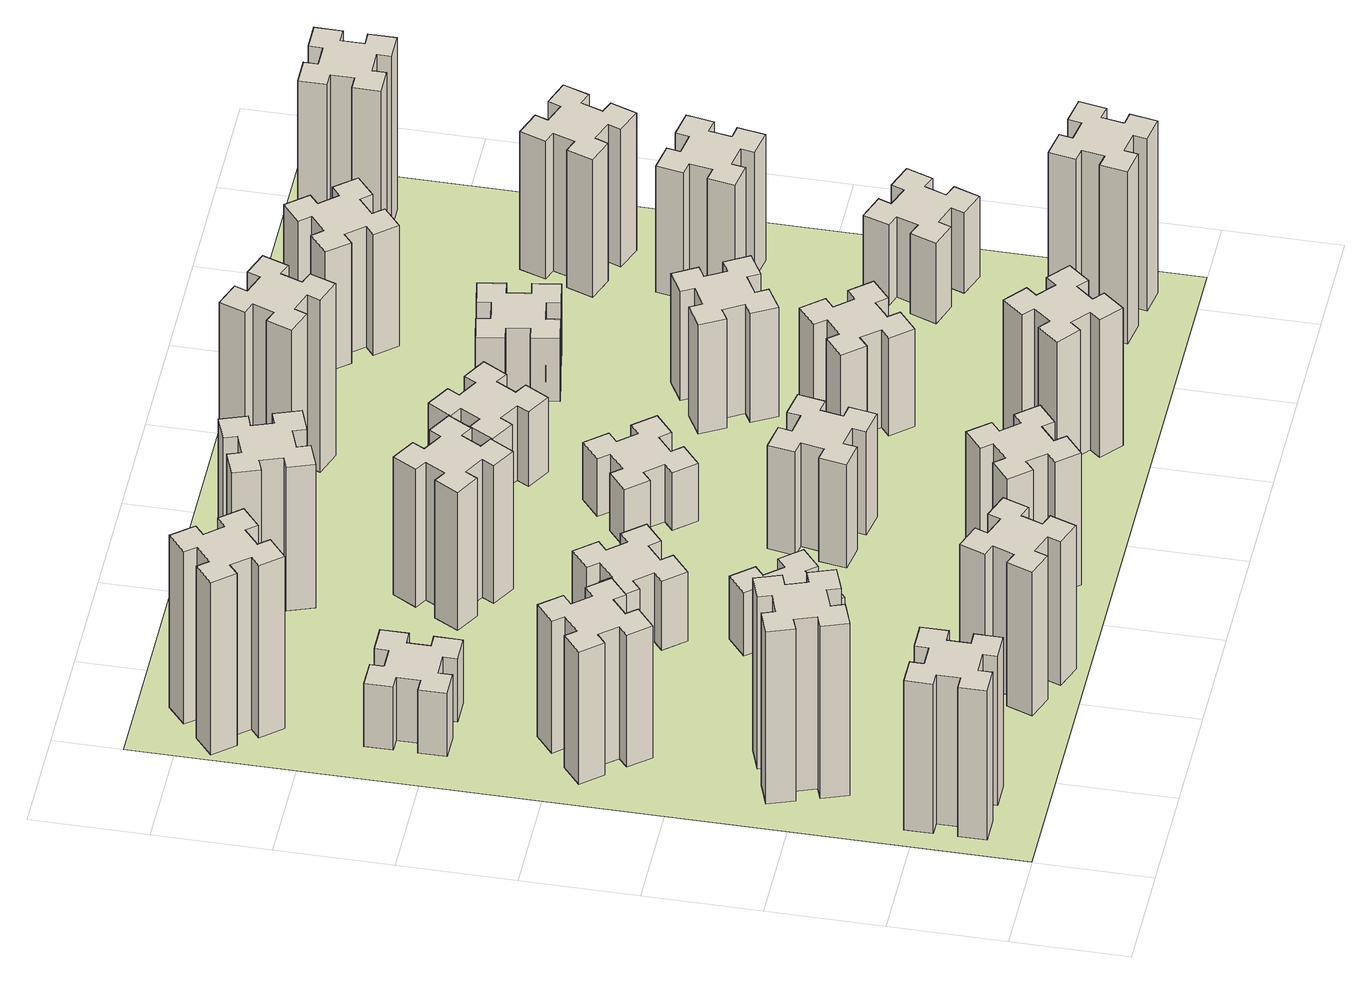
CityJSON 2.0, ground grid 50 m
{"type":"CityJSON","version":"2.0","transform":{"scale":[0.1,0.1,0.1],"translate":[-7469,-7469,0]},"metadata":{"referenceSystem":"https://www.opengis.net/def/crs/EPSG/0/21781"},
"CityObjects":{
"building1":{"type":"Building","attributes":{"class":"1000","function":"1000","usage":"1000","yearOfConstruction":2016,"roofType":"1000","measuredHeight":78,"storeysAboveGround":30,"storeysBelowGround":0},"geometry":[{"type":"Solid","lod":"1","boundaries":[[[[0,1,2,3,4,5,6,7,8,9,10,11,12,13,14,15,16,17,18,19]],[[17,16,20,21]],[[16,15,22,20]],[[15,14,23,22]],[[14,13,24,23]],[[13,12,25,24]],[[12,11,26,25]],[[11,10,27,26]],[[10,9,28,27]],[[9,8,29,28]],[[8,7,30,29]],[[7,6,31,30]],[[6,5,32,31]],[[5,4,33,32]],[[4,3,34,33]],[[3,2,35,34]],[[2,1,36,35]],[[1,0,37,36]],[[0,19,38,37]],[[19,18,39,38]],[[18,17,21,39]],[[24,25,26,27,28,29,30,31,32,33,34,35,36,37,38,39,21,20,22,23]]]]}]},
"building2":{"type":"Building","attributes":{"class":"1000","function":"1000","usage":"1000","yearOfConstruction":2016,"roofType":"1000","measuredHeight":90,"storeysAboveGround":30,"storeysBelowGround":0},"geometry":[{"type":"Solid","lod":"1","boundaries":[[[[40,41,42,43,44,45,46,47,48,49,50,51,52,53,54,55,56,57,58,59]],[[57,56,60,61]],[[56,55,62,60]],[[55,54,63,62]],[[54,53,64,63]],[[53,52,65,64]],[[52,51,66,65]],[[51,50,67,66]],[[50,49,68,67]],[[49,48,69,68]],[[48,47,70,69]],[[47,46,71,70]],[[46,45,72,71]],[[45,44,73,72]],[[44,43,74,73]],[[43,42,75,74]],[[42,41,76,75]],[[41,40,77,76]],[[40,59,78,77]],[[59,58,79,78]],[[58,57,61,79]],[[64,65,66,67,68,69,70,71,72,73,74,75,76,77,78,79,61,60,62,63]]]]}]},
"building3":{"type":"Building","attributes":{"class":"1000","function":"1000","usage":"1000","yearOfConstruction":2016,"roofType":"1000","measuredHeight":69,"storeysAboveGround":30,"storeysBelowGround":0},"geometry":[{"type":"Solid","lod":"1","boundaries":[[[[80,81,82,83,84,85,86,87,88,89,90,91,92,93,94,95,96,97,98,99]],[[97,96,100,101]],[[96,95,102,100]],[[95,94,103,102]],[[94,93,104,103]],[[93,92,105,104]],[[92,91,106,105]],[[91,90,107,106]],[[90,89,108,107]],[[89,88,109,108]],[[88,87,110,109]],[[87,86,111,110]],[[86,85,112,111]],[[85,84,113,112]],[[84,83,114,113]],[[83,82,115,114]],[[82,81,116,115]],[[81,80,117,116]],[[80,99,118,117]],[[99,98,119,118]],[[98,97,101,119]],[[104,105,106,107,108,109,110,111,112,113,114,115,116,117,118,119,101,100,102,103]]]]}]},
"building4":{"type":"Building","attributes":{"class":"1000","function":"1000","usage":"1000","yearOfConstruction":2016,"roofType":"1000","measuredHeight":33,"storeysAboveGround":30,"storeysBelowGround":0},"geometry":[{"type":"Solid","lod":"1","boundaries":[[[[120,121,122,123,124,125,126,127,128,129,130,131,132,133,134,135,136,137,138,139]],[[137,136,140,141]],[[136,135,142,140]],[[135,134,143,142]],[[134,133,144,143]],[[133,132,145,144]],[[132,131,146,145]],[[131,130,147,146]],[[130,129,148,147]],[[129,128,149,148]],[[128,127,150,149]],[[127,126,151,150]],[[126,125,152,151]],[[125,124,153,152]],[[124,123,154,153]],[[123,122,155,154]],[[122,121,156,155]],[[121,120,157,156]],[[120,139,158,157]],[[139,138,159,158]],[[138,137,141,159]],[[144,145,146,147,148,149,150,151,152,153,154,155,156,157,158,159,141,140,142,143]]]]}]},
"building5":{"type":"Building","attributes":{"class":"1000","function":"1000","usage":"1000","yearOfConstruction":2016,"roofType":"1000","measuredHeight":75,"storeysAboveGround":30,"storeysBelowGround":0},"geometry":[{"type":"Solid","lod":"1","boundaries":[[[[160,161,162,163,164,165,166,167,168,169,170,171,172,173,174,175,176,177,178,179]],[[177,176,180,181]],[[176,175,182,180]],[[175,174,183,182]],[[174,173,184,183]],[[173,172,185,184]],[[172,171,186,185]],[[171,170,187,186]],[[170,169,188,187]],[[169,168,189,188]],[[168,167,190,189]],[[167,166,191,190]],[[166,165,192,191]],[[165,164,193,192]],[[164,163,194,193]],[[163,162,195,194]],[[162,161,196,195]],[[161,160,197,196]],[[160,179,198,197]],[[179,178,199,198]],[[178,177,181,199]],[[184,185,186,187,188,189,190,191,192,193,194,195,196,197,198,199,181,180,182,183]]]]}]},
"building6":{"type":"Building","attributes":{"class":"1000","function":"1000","usage":"1000","yearOfConstruction":2016,"roofType":"1000","measuredHeight":90,"storeysAboveGround":30,"storeysBelowGround":0},"geometry":[{"type":"Solid","lod":"1","boundaries":[[[[200,201,202,203,204,205,206,207,208,209,210,211,212,213,214,215,216,217,218,219]],[[217,216,220,221]],[[216,215,222,220]],[[215,214,223,222]],[[214,213,224,223]],[[213,212,225,224]],[[212,211,226,225]],[[211,210,227,226]],[[210,209,228,227]],[[209,208,229,228]],[[208,207,230,229]],[[207,206,231,230]],[[206,205,232,231]],[[205,204,233,232]],[[204,203,234,233]],[[203,202,235,234]],[[202,201,236,235]],[[201,200,237,236]],[[200,219,238,237]],[[219,218,239,238]],[[218,217,221,239]],[[224,225,226,227,228,229,230,231,232,233,234,235,236,237,238,239,221,220,222,223]]]]}]},
"building7":{"type":"Building","attributes":{"class":"1000","function":"1000","usage":"1000","yearOfConstruction":2016,"roofType":"1000","measuredHeight":33,"storeysAboveGround":30,"storeysBelowGround":0},"geometry":[{"type":"Solid","lod":"1","boundaries":[[[[240,241,242,243,244,245,246,247,248,249,250,251,252,253,254,255,256,257,258,259]],[[257,256,260,261]],[[256,255,262,260]],[[255,254,263,262]],[[254,253,264,263]],[[253,252,265,264]],[[252,251,266,265]],[[251,250,267,266]],[[250,249,268,267]],[[249,248,269,268]],[[248,247,270,269]],[[247,246,271,270]],[[246,245,272,271]],[[245,244,273,272]],[[244,243,274,273]],[[243,242,275,274]],[[242,241,276,275]],[[241,240,277,276]],[[240,259,278,277]],[[259,258,279,278]],[[258,257,261,279]],[[264,265,266,267,268,269,270,271,272,273,274,275,276,277,278,279,261,260,262,263]]]]}]},
"building8":{"type":"Building","attributes":{"class":"1000","function":"1000","usage":"1000","yearOfConstruction":2016,"roofType":"1000","measuredHeight":36,"storeysAboveGround":30,"storeysBelowGround":0},"geometry":[{"type":"Solid","lod":"1","boundaries":[[[[280,281,282,283,284,285,286,287,288,289,290,291,292,293,294,295,296,297,298,299]],[[297,296,300,301]],[[296,295,302,300]],[[295,294,303,302]],[[294,293,304,303]],[[293,292,305,304]],[[292,291,306,305]],[[291,290,307,306]],[[290,289,308,307]],[[289,288,309,308]],[[288,287,310,309]],[[287,286,311,310]],[[286,285,312,311]],[[285,284,313,312]],[[284,283,314,313]],[[283,282,315,314]],[[282,281,316,315]],[[281,280,317,316]],[[280,299,318,317]],[[299,298,319,318]],[[298,297,301,319]],[[304,305,306,307,308,309,310,311,312,313,314,315,316,317,318,319,301,300,302,303]]]]}]},
"building9":{"type":"Building","attributes":{"class":"1000","function":"1000","usage":"1000","yearOfConstruction":2016,"roofType":"1000","measuredHeight":69,"storeysAboveGround":30,"storeysBelowGround":0},"geometry":[{"type":"Solid","lod":"1","boundaries":[[[[320,321,322,323,324,325,326,327,328,329,330,331,332,333,334,335,336,337,338,339]],[[337,336,340,341]],[[336,335,342,340]],[[335,334,343,342]],[[334,333,344,343]],[[333,332,345,344]],[[332,331,346,345]],[[331,330,347,346]],[[330,329,348,347]],[[329,328,349,348]],[[328,327,350,349]],[[327,326,351,350]],[[326,325,352,351]],[[325,324,353,352]],[[324,323,354,353]],[[323,322,355,354]],[[322,321,356,355]],[[321,320,357,356]],[[320,339,358,357]],[[339,338,359,358]],[[338,337,341,359]],[[344,345,346,347,348,349,350,351,352,353,354,355,356,357,358,359,341,340,342,343]]]]}]},
"building10":{"type":"Building","attributes":{"class":"1000","function":"1000","usage":"1000","yearOfConstruction":2016,"roofType":"1000","measuredHeight":72,"storeysAboveGround":30,"storeysBelowGround":0},"geometry":[{"type":"Solid","lod":"1","boundaries":[[[[360,361,362,363,364,365,366,367,368,369,370,371,372,373,374,375,376,377,378,379]],[[377,376,380,381]],[[376,375,382,380]],[[375,374,383,382]],[[374,373,384,383]],[[373,372,385,384]],[[372,371,386,385]],[[371,370,387,386]],[[370,369,388,387]],[[369,368,389,388]],[[368,367,390,389]],[[367,366,391,390]],[[366,365,392,391]],[[365,364,393,392]],[[364,363,394,393]],[[363,362,395,394]],[[362,361,396,395]],[[361,360,397,396]],[[360,379,398,397]],[[379,378,399,398]],[[378,377,381,399]],[[384,385,386,387,388,389,390,391,392,393,394,395,396,397,398,399,381,380,382,383]]]]}]},
"building11":{"type":"Building","attributes":{"class":"1000","function":"1000","usage":"1000","yearOfConstruction":2016,"roofType":"1000","measuredHeight":75,"storeysAboveGround":30,"storeysBelowGround":0},"geometry":[{"type":"Solid","lod":"1","boundaries":[[[[400,401,402,403,404,405,406,407,408,409,410,411,412,413,414,415,416,417,418,419]],[[417,416,420,421]],[[416,415,422,420]],[[415,414,423,422]],[[414,413,424,423]],[[413,412,425,424]],[[412,411,426,425]],[[411,410,427,426]],[[410,409,428,427]],[[409,408,429,428]],[[408,407,430,429]],[[407,406,431,430]],[[406,405,432,431]],[[405,404,433,432]],[[404,403,434,433]],[[403,402,435,434]],[[402,401,436,435]],[[401,400,437,436]],[[400,419,438,437]],[[419,418,439,438]],[[418,417,421,439]],[[424,425,426,427,428,429,430,431,432,433,434,435,436,437,438,439,421,420,422,423]]]]}]},
"building12":{"type":"Building","attributes":{"class":"1000","function":"1000","usage":"1000","yearOfConstruction":2016,"roofType":"1000","measuredHeight":54,"storeysAboveGround":30,"storeysBelowGround":0},"geometry":[{"type":"Solid","lod":"1","boundaries":[[[[440,441,442,443,444,445,446,447,448,449,450,451,452,453,454,455,456,457,458,459]],[[457,456,460,461]],[[456,455,462,460]],[[455,454,463,462]],[[454,453,464,463]],[[453,452,465,464]],[[452,451,466,465]],[[451,450,467,466]],[[450,449,468,467]],[[449,448,469,468]],[[448,447,470,469]],[[447,446,471,470]],[[446,445,472,471]],[[445,444,473,472]],[[444,443,474,473]],[[443,442,475,474]],[[442,441,476,475]],[[441,440,477,476]],[[440,459,478,477]],[[459,458,479,478]],[[458,457,461,479]],[[464,465,466,467,468,469,470,471,472,473,474,475,476,477,478,479,461,460,462,463]]]]}]},
"building13":{"type":"Building","attributes":{"class":"1000","function":"1000","usage":"1000","yearOfConstruction":2016,"roofType":"1000","measuredHeight":30,"storeysAboveGround":30,"storeysBelowGround":0},"geometry":[{"type":"Solid","lod":"1","boundaries":[[[[480,481,482,483,484,485,486,487,488,489,490,491,492,493,494,495,496,497,498,499]],[[497,496,500,501]],[[496,495,502,500]],[[495,494,503,502]],[[494,493,504,503]],[[493,492,505,504]],[[492,491,506,505]],[[491,490,507,506]],[[490,489,508,507]],[[489,488,509,508]],[[488,487,510,509]],[[487,486,511,510]],[[486,485,512,511]],[[485,484,513,512]],[[484,483,514,513]],[[483,482,515,514]],[[482,481,516,515]],[[481,480,517,516]],[[480,499,518,517]],[[499,498,519,518]],[[498,497,501,519]],[[504,505,506,507,508,509,510,511,512,513,514,515,516,517,518,519,501,500,502,503]]]]}]},
"building14":{"type":"Building","attributes":{"class":"1000","function":"1000","usage":"1000","yearOfConstruction":2016,"roofType":"1000","measuredHeight":72,"storeysAboveGround":30,"storeysBelowGround":0},"geometry":[{"type":"Solid","lod":"1","boundaries":[[[[520,521,522,523,524,525,526,527,528,529,530,531,532,533,534,535,536,537,538,539]],[[537,536,540,541]],[[536,535,542,540]],[[535,534,543,542]],[[534,533,544,543]],[[533,532,545,544]],[[532,531,546,545]],[[531,530,547,546]],[[530,529,548,547]],[[529,528,549,548]],[[528,527,550,549]],[[527,526,551,550]],[[526,525,552,551]],[[525,524,553,552]],[[524,523,554,553]],[[523,522,555,554]],[[522,521,556,555]],[[521,520,557,556]],[[520,539,558,557]],[[539,538,559,558]],[[538,537,541,559]],[[544,545,546,547,548,549,550,551,552,553,554,555,556,557,558,559,541,540,542,543]]]]}]},
"building15":{"type":"Building","attributes":{"class":"1000","function":"1000","usage":"1000","yearOfConstruction":2016,"roofType":"1000","measuredHeight":39,"storeysAboveGround":30,"storeysBelowGround":0},"geometry":[{"type":"Solid","lod":"1","boundaries":[[[[560,561,562,563,564,565,566,567,568,569,570,571,572,573,574,575,576,577,578,579]],[[577,576,580,581]],[[576,575,582,580]],[[575,574,583,582]],[[574,573,584,583]],[[573,572,585,584]],[[572,571,586,585]],[[571,570,587,586]],[[570,569,588,587]],[[569,568,589,588]],[[568,567,590,589]],[[567,566,591,590]],[[566,565,592,591]],[[565,564,593,592]],[[564,563,594,593]],[[563,562,595,594]],[[562,561,596,595]],[[561,560,597,596]],[[560,579,598,597]],[[579,578,599,598]],[[578,577,581,599]],[[584,585,586,587,588,589,590,591,592,593,594,595,596,597,598,599,581,580,582,583]]]]}]},
"building16":{"type":"Building","attributes":{"class":"1000","function":"1000","usage":"1000","yearOfConstruction":2016,"roofType":"1000","measuredHeight":90,"storeysAboveGround":30,"storeysBelowGround":0},"geometry":[{"type":"Solid","lod":"1","boundaries":[[[[600,601,602,603,604,605,606,607,608,609,610,611,612,613,614,615,616,617,618,619]],[[617,616,620,621]],[[616,615,622,620]],[[615,614,623,622]],[[614,613,624,623]],[[613,612,625,624]],[[612,611,626,625]],[[611,610,627,626]],[[610,609,628,627]],[[609,608,629,628]],[[608,607,630,629]],[[607,606,631,630]],[[606,605,632,631]],[[605,604,633,632]],[[604,603,634,633]],[[603,602,635,634]],[[602,601,636,635]],[[601,600,637,636]],[[600,619,638,637]],[[619,618,639,638]],[[618,617,621,639]],[[624,625,626,627,628,629,630,631,632,633,634,635,636,637,638,639,621,620,622,623]]]]}]},
"building17":{"type":"Building","attributes":{"class":"1000","function":"1000","usage":"1000","yearOfConstruction":2016,"roofType":"1000","measuredHeight":51,"storeysAboveGround":30,"storeysBelowGround":0},"geometry":[{"type":"Solid","lod":"1","boundaries":[[[[640,641,642,643,644,645,646,647,648,649,650,651,652,653,654,655,656,657,658,659]],[[657,656,660,661]],[[656,655,662,660]],[[655,654,663,662]],[[654,653,664,663]],[[653,652,665,664]],[[652,651,666,665]],[[651,650,667,666]],[[650,649,668,667]],[[649,648,669,668]],[[648,647,670,669]],[[647,646,671,670]],[[646,645,672,671]],[[645,644,673,672]],[[644,643,674,673]],[[643,642,675,674]],[[642,641,676,675]],[[641,640,677,676]],[[640,659,678,677]],[[659,658,679,678]],[[658,657,661,679]],[[664,665,666,667,668,669,670,671,672,673,674,675,676,677,678,679,661,660,662,663]]]]}]},
"building18":{"type":"Building","attributes":{"class":"1000","function":"1000","usage":"1000","yearOfConstruction":2016,"roofType":"1000","measuredHeight":57,"storeysAboveGround":30,"storeysBelowGround":0},"geometry":[{"type":"Solid","lod":"1","boundaries":[[[[680,681,682,683,684,685,686,687,688,689,690,691,692,693,694,695,696,697,698,699]],[[697,696,700,701]],[[696,695,702,700]],[[695,694,703,702]],[[694,693,704,703]],[[693,692,705,704]],[[692,691,706,705]],[[691,690,707,706]],[[690,689,708,707]],[[689,688,709,708]],[[688,687,710,709]],[[687,686,711,710]],[[686,685,712,711]],[[685,684,713,712]],[[684,683,714,713]],[[683,682,715,714]],[[682,681,716,715]],[[681,680,717,716]],[[680,699,718,717]],[[699,698,719,718]],[[698,697,701,719]],[[704,705,706,707,708,709,710,711,712,713,714,715,716,717,718,719,701,700,702,703]]]]}]},
"building19":{"type":"Building","attributes":{"class":"1000","function":"1000","usage":"1000","yearOfConstruction":2016,"roofType":"1000","measuredHeight":33,"storeysAboveGround":30,"storeysBelowGround":0},"geometry":[{"type":"Solid","lod":"1","boundaries":[[[[720,721,722,723,724,725,726,727,728,729,730,731,732,733,734,735,736,737,738,739]],[[737,736,740,741]],[[736,735,742,740]],[[735,734,743,742]],[[734,733,744,743]],[[733,732,745,744]],[[732,731,746,745]],[[731,730,747,746]],[[730,729,748,747]],[[729,728,749,748]],[[728,727,750,749]],[[727,726,751,750]],[[726,725,752,751]],[[725,724,753,752]],[[724,723,754,753]],[[723,722,755,754]],[[722,721,756,755]],[[721,720,757,756]],[[720,739,758,757]],[[739,738,759,758]],[[738,737,741,759]],[[744,745,746,747,748,749,750,751,752,753,754,755,756,757,758,759,741,740,742,743]]]]}]},
"building20":{"type":"Building","attributes":{"class":"1000","function":"1000","usage":"1000","yearOfConstruction":2016,"roofType":"1000","measuredHeight":90,"storeysAboveGround":30,"storeysBelowGround":0},"geometry":[{"type":"Solid","lod":"1","boundaries":[[[[760,761,762,763,764,765,766,767,768,769,770,771,772,773,774,775,776,777,778,779]],[[777,776,780,781]],[[776,775,782,780]],[[775,774,783,782]],[[774,773,784,783]],[[773,772,785,784]],[[772,771,786,785]],[[771,770,787,786]],[[770,769,788,787]],[[769,768,789,788]],[[768,767,790,789]],[[767,766,791,790]],[[766,765,792,791]],[[765,764,793,792]],[[764,763,794,793]],[[763,762,795,794]],[[762,761,796,795]],[[761,760,797,796]],[[760,779,798,797]],[[779,778,799,798]],[[778,777,781,799]],[[784,785,786,787,788,789,790,791,792,793,794,795,796,797,798,799,781,780,782,783]]]]}]},
"building21":{"type":"Building","attributes":{"class":"1000","function":"1000","usage":"1000","yearOfConstruction":2016,"roofType":"1000","measuredHeight":63,"storeysAboveGround":30,"storeysBelowGround":0},"geometry":[{"type":"Solid","lod":"1","boundaries":[[[[800,801,802,803,804,805,806,807,808,809,810,811,812,813,814,815,816,817,818,819]],[[817,816,820,821]],[[816,815,822,820]],[[815,814,823,822]],[[814,813,824,823]],[[813,812,825,824]],[[812,811,826,825]],[[811,810,827,826]],[[810,809,828,827]],[[809,808,829,828]],[[808,807,830,829]],[[807,806,831,830]],[[806,805,832,831]],[[805,804,833,832]],[[804,803,834,833]],[[803,802,835,834]],[[802,801,836,835]],[[801,800,837,836]],[[800,819,838,837]],[[819,818,839,838]],[[818,817,821,839]],[[824,825,826,827,828,829,830,831,832,833,834,835,836,837,838,839,821,820,822,823]]]]}]},
"building22":{"type":"Building","attributes":{"class":"1000","function":"1000","usage":"1000","yearOfConstruction":2016,"roofType":"1000","measuredHeight":42,"storeysAboveGround":30,"storeysBelowGround":0},"geometry":[{"type":"Solid","lod":"1","boundaries":[[[[840,841,842,843,844,845,846,847,848,849,850,851,852,853,854,855,856,857,858,859]],[[857,856,860,861]],[[856,855,862,860]],[[855,854,863,862]],[[854,853,864,863]],[[853,852,865,864]],[[852,851,866,865]],[[851,850,867,866]],[[850,849,868,867]],[[849,848,869,868]],[[848,847,870,869]],[[847,846,871,870]],[[846,845,872,871]],[[845,844,873,872]],[[844,843,874,873]],[[843,842,875,874]],[[842,841,876,875]],[[841,840,877,876]],[[840,859,878,877]],[[859,858,879,878]],[[858,857,861,879]],[[864,865,866,867,868,869,870,871,872,873,874,875,876,877,878,879,861,860,862,863]]]]}]},
"building23":{"type":"Building","attributes":{"class":"1000","function":"1000","usage":"1000","yearOfConstruction":2016,"roofType":"1000","measuredHeight":66,"storeysAboveGround":30,"storeysBelowGround":0},"geometry":[{"type":"Solid","lod":"1","boundaries":[[[[880,881,882,883,884,885,886,887,888,889,890,891,892,893,894,895,896,897,898,899]],[[897,896,900,901]],[[896,895,902,900]],[[895,894,903,902]],[[894,893,904,903]],[[893,892,905,904]],[[892,891,906,905]],[[891,890,907,906]],[[890,889,908,907]],[[889,888,909,908]],[[888,887,910,909]],[[887,886,911,910]],[[886,885,912,911]],[[885,884,913,912]],[[884,883,914,913]],[[883,882,915,914]],[[882,881,916,915]],[[881,880,917,916]],[[880,899,918,917]],[[899,898,919,918]],[[898,897,901,919]],[[904,905,906,907,908,909,910,911,912,913,914,915,916,917,918,919,901,900,902,903]]]]}]},
"building24":{"type":"Building","attributes":{"class":"1000","function":"1000","usage":"1000","yearOfConstruction":2016,"roofType":"1000","measuredHeight":72,"storeysAboveGround":30,"storeysBelowGround":0},"geometry":[{"type":"Solid","lod":"1","boundaries":[[[[920,921,922,923,924,925,926,927,928,929,930,931,932,933,934,935,936,937,938,939]],[[937,936,940,941]],[[936,935,942,940]],[[935,934,943,942]],[[934,933,944,943]],[[933,932,945,944]],[[932,931,946,945]],[[931,930,947,946]],[[930,929,948,947]],[[929,928,949,948]],[[928,927,950,949]],[[927,926,951,950]],[[926,925,952,951]],[[925,924,953,952]],[[924,923,954,953]],[[923,922,955,954]],[[922,921,956,955]],[[921,920,957,956]],[[920,939,958,957]],[[939,938,959,958]],[[938,937,941,959]],[[944,945,946,947,948,949,950,951,952,953,954,955,956,957,958,959,941,940,942,943]]]]}]},
"building25":{"type":"Building","attributes":{"class":"1000","function":"1000","usage":"1000","yearOfConstruction":2016,"roofType":"1000","measuredHeight":90,"storeysAboveGround":30,"storeysBelowGround":0},"geometry":[{"type":"Solid","lod":"1","boundaries":[[[[960,961,962,963,964,965,966,967,968,969,970,971,972,973,974,975,976,977,978,979]],[[977,976,980,981]],[[976,975,982,980]],[[975,974,983,982]],[[974,973,984,983]],[[973,972,985,984]],[[972,971,986,985]],[[971,970,987,986]],[[970,969,988,987]],[[969,968,989,988]],[[968,967,990,989]],[[967,966,991,990]],[[966,965,992,991]],[[965,964,993,992]],[[964,963,994,993]],[[963,962,995,994]],[[962,961,996,995]],[[961,960,997,996]],[[960,979,998,997]],[[979,978,999,998]],[[978,977,981,999]],[[984,985,986,987,988,989,990,991,992,993,994,995,996,997,998,999,981,980,982,983]]]]}]},
"landuse1":{"type":"LandUse","attributes":{"name":"plot1","function":"1010"},"geometry":[{"type":"MultiSurface","lod":"1","boundaries":[[[1000,1001,1002,1003]]]}]}
},
"vertices":[
[165,425,0],[165,325,0],[105,325,0],[105,205,0],[225,205,0],[225,265,0],[325,265,0],[325,205,0],[445,205,0],[445,325,0],[385,325,0],[385,425,0],[445,425,0],[445,545,0],[325,545,0],[325,485,0],[225,485,0],[225,545,0],[105,545,0],[105,425,0],[225,485,780],[225,545,780],[325,485,780],[325,545,780],[445,545,780],[445,425,780],[385,425,780],[385,325,780],[445,325,780],[445,205,780],[325,205,780],[325,265,780],[225,265,780],[225,205,780],[105,205,780],[105,325,780],[165,325,780],[165,425,780],[105,425,780],[105,545,780],
[496,1006,0],[462,1100,0],[518,1120,0],[477,1233,0],[364,1192,0],[385,1136,0],[291,1102,0],[270,1158,0],[157,1117,0],[199,1004,0],[255,1025,0],[289,931,0],[233,910,0],[274,797,0],[387,839,0],[366,895,0],[460,929,0],[480,873,0],[593,914,0],[552,1027,0],[460,929,900],[480,873,900],[366,895,900],[387,839,900],[274,797,900],[233,910,900],[289,931,900],[255,1025,900],[199,1004,900],[157,1117,900],[270,1158,900],[291,1102,900],[385,1136,900],[364,1192,900],[477,1233,900],[518,1120,900],[462,1100,900],[496,1006,900],[552,1027,900],[593,914,900],
[492,1888,0],[427,1964,0],[473,2003,0],[396,2095,0],[304,2018,0],[343,1972,0],[266,1907,0],[228,1953,0],[136,1876,0],[213,1784,0],[259,1823,0],[323,1746,0],[277,1708,0],[354,1616,0],[446,1693,0],[408,1739,0],[484,1803,0],[523,1757,0],[615,1834,0],[538,1926,0],[484,1803,690],[523,1757,690],[408,1739,690],[446,1693,690],[354,1616,690],[277,1708,690],[323,1746,690],[259,1823,690],[213,1784,690],[136,1876,690],[228,1953,690],[266,1907,690],[343,1972,690],[304,2018,690],[396,2095,690],[473,2003,690],[427,1964,690],[492,1888,690],[538,1926,690],[615,1834,690],
[485,2545,0],[485,2645,0],[545,2645,0],[545,2765,0],[425,2765,0],[425,2705,0],[325,2705,0],[325,2765,0],[205,2765,0],[205,2645,0],[265,2645,0],[265,2545,0],[205,2545,0],[205,2425,0],[325,2425,0],[325,2485,0],[425,2485,0],[425,2425,0],[545,2425,0],[545,2545,0],[425,2485,330],[425,2425,330],[325,2485,330],[325,2425,330],[205,2425,330],[205,2545,330],[265,2545,330],[265,2645,330],[205,2645,330],[205,2765,330],[325,2765,330],[325,2705,330],[425,2705,330],[425,2765,330],[545,2765,330],[545,2645,330],[485,2645,330],[485,2545,330],[545,2545,330],[545,2425,330],
[1029,360,0],[995,266,0],[939,287,0],[897,174,0],[1010,133,0],[1031,189,0],[1125,155,0],[1104,99,0],[1217,57,0],[1258,170,0],[1202,191,0],[1236,285,0],[1292,264,0],[1333,377,0],[1220,418,0],[1200,362,0],[1106,396,0],[1127,452,0],[1014,493,0],[973,380,0],[1106,396,750],[1127,452,750],[1200,362,750],[1220,418,750],[1333,377,750],[1292,264,750],[1236,285,750],[1202,191,750],[1258,170,750],[1217,57,750],[1104,99,750],[1125,155,750],[1031,189,750],[1010,133,750],[897,174,750],[939,287,750],[995,266,750],[1029,360,750],[973,380,750],[1014,493,750],
[243,3452,0],[166,3387,0],[128,3433,0],[36,3356,0],[113,3264,0],[159,3303,0],[223,3226,0],[177,3188,0],[254,3096,0],[346,3173,0],[308,3219,0],[384,3283,0],[423,3237,0],[515,3314,0],[438,3406,0],[392,3368,0],[327,3444,0],[373,3483,0],[296,3575,0],[204,3498,0],[327,3444,900],[373,3483,900],[392,3368,900],[438,3406,900],[515,3314,900],[423,3237,900],[384,3283,900],[308,3219,900],[346,3173,900],[254,3096,900],[177,3188,900],[223,3226,900],[159,3303,900],[113,3264,900],[36,3356,900],[128,3433,900],[166,3387,900],[243,3452,900],[204,3498,900],[296,3575,900],
[1083,1332,0],[1006,1267,0],[968,1313,0],[876,1236,0],[953,1144,0],[999,1183,0],[1063,1106,0],[1017,1068,0],[1094,976,0],[1186,1053,0],[1148,1099,0],[1224,1163,0],[1263,1117,0],[1355,1194,0],[1278,1286,0],[1232,1248,0],[1167,1324,0],[1213,1363,0],[1136,1455,0],[1044,1378,0],[1167,1324,330],[1213,1363,330],[1232,1248,330],[1278,1286,330],[1355,1194,330],[1263,1117,330],[1224,1163,330],[1148,1099,330],[1186,1053,330],[1094,976,330],[1017,1068,330],[1063,1106,330],[999,1183,330],[953,1144,330],[876,1236,330],[968,1313,330],[1006,1267,330],[1083,1332,330],[1044,1378,330],[1136,1455,330],
[1083,1972,0],[1006,1907,0],[968,1953,0],[876,1876,0],[953,1784,0],[999,1823,0],[1063,1746,0],[1017,1708,0],[1094,1616,0],[1186,1693,0],[1148,1739,0],[1224,1803,0],[1263,1757,0],[1355,1834,0],[1278,1926,0],[1232,1888,0],[1167,1964,0],[1213,2003,0],[1136,2095,0],[1044,2018,0],[1167,1964,360],[1213,2003,360],[1232,1888,360],[1278,1926,360],[1355,1834,360],[1263,1757,360],[1224,1803,360],[1148,1739,360],[1186,1693,360],[1094,1616,360],[1017,1708,360],[1063,1746,360],[999,1823,360],[953,1784,360],[876,1876,360],[968,1953,360],[1006,1907,360],[1083,1972,360],[1044,2018,360],[1136,2095,360],
[1639,343,0],[1703,266,0],[1657,228,0],[1734,136,0],[1826,213,0],[1788,259,0],[1864,323,0],[1903,277,0],[1995,354,0],[1918,446,0],[1872,408,0],[1807,484,0],[1853,523,0],[1776,615,0],[1684,538,0],[1723,492,0],[1646,427,0],[1608,473,0],[1516,396,0],[1593,304,0],[1646,427,690],[1608,473,690],[1723,492,690],[1684,538,690],[1776,615,690],[1853,523,690],[1807,484,690],[1872,408,690],[1918,446,690],[1995,354,690],[1903,277,690],[1864,323,690],[1788,259,690],[1826,213,690],[1734,136,690],[1657,228,690],[1703,266,690],[1639,343,690],[1593,304,690],[1516,396,690],
[1314,2666,0],[1227,2716,0],[1257,2768,0],[1153,2828,0],[1093,2724,0],[1145,2694,0],[1095,2607,0],[1043,2637,0],[983,2533,0],[1087,2473,0],[1117,2525,0],[1204,2475,0],[1174,2423,0],[1278,2363,0],[1338,2467,0],[1286,2497,0],[1336,2584,0],[1388,2554,0],[1448,2658,0],[1344,2718,0],[1336,2584,720],[1388,2554,720],[1286,2497,720],[1338,2467,720],[1278,2363,720],[1174,2423,720],[1204,2475,720],[1117,2525,720],[1087,2473,720],[983,2533,720],[1043,2637,720],[1095,2607,720],[1145,2694,720],[1093,2724,720],[1153,2828,720],[1257,2768,720],[1227,2716,720],[1314,2666,720],[1344,2718,720],[1448,2658,720],
[1125,3456,0],[1031,3422,0],[1010,3478,0],[897,3437,0],[939,3324,0],[995,3345,0],[1029,3251,0],[973,3230,0],[1014,3117,0],[1127,3159,0],[1106,3215,0],[1200,3249,0],[1220,3193,0],[1333,3234,0],[1292,3347,0],[1236,3326,0],[1202,3420,0],[1258,3440,0],[1217,3553,0],[1104,3512,0],[1202,3420,750],[1258,3440,750],[1236,3326,750],[1292,3347,750],[1333,3234,750],[1220,3193,750],[1200,3249,750],[1106,3215,750],[1127,3159,750],[1014,3117,750],[973,3230,750],[1029,3251,750],[995,3345,750],[939,3324,750],[897,3437,750],[1010,3478,750],[1031,3422,750],[1125,3456,750],[1104,3512,750],[1217,3553,750],
[1955,1147,0],[1972,1245,0],[2031,1235,0],[2052,1353,0],[1934,1374,0],[1924,1315,0],[1825,1332,0],[1836,1391,0],[1717,1412,0],[1697,1294,0],[1756,1284,0],[1738,1185,0],[1679,1196,0],[1658,1077,0],[1777,1057,0],[1787,1116,0],[1885,1098,0],[1875,1039,0],[1993,1018,0],[2014,1137,0],[1885,1098,540],[1875,1039,540],[1787,1116,540],[1777,1057,540],[1658,1077,540],[1679,1196,540],[1738,1185,540],[1756,1284,540],[1697,1294,540],[1717,1412,540],[1836,1391,540],[1825,1332,540],[1924,1315,540],[1934,1374,540],[2052,1353,540],[2031,1235,540],[1972,1245,540],[1955,1147,540],[2014,1137,540],[1993,1018,540],
[1972,1988,0],[1907,2064,0],[1953,2103,0],[1876,2195,0],[1784,2118,0],[1823,2072,0],[1746,2007,0],[1708,2053,0],[1616,1976,0],[1693,1884,0],[1739,1923,0],[1803,1846,0],[1757,1808,0],[1834,1716,0],[1926,1793,0],[1888,1839,0],[1964,1903,0],[2003,1857,0],[2095,1934,0],[2018,2026,0],[1964,1903,300],[2003,1857,300],[1888,1839,300],[1926,1793,300],[1834,1716,300],[1757,1808,300],[1803,1846,300],[1739,1923,300],[1693,1884,300],[1616,1976,300],[1708,2053,300],[1746,2007,300],[1823,2072,300],[1784,2118,300],[1876,2195,300],[1953,2103,300],[1907,2064,300],[1972,1988,300],[2018,2026,300],[2095,1934,300],
[2486,323,0],[2563,259,0],[2524,213,0],[2616,136,0],[2693,228,0],[2647,266,0],[2712,343,0],[2758,304,0],[2835,396,0],[2743,473,0],[2704,427,0],[2628,492,0],[2666,538,0],[2574,615,0],[2497,523,0],[2543,484,0],[2479,408,0],[2433,446,0],[2356,354,0],[2448,277,0],[2479,408,720],[2433,446,720],[2543,484,720],[2497,523,720],[2574,615,720],[2666,538,720],[2628,492,720],[2704,427,720],[2743,473,720],[2835,396,720],[2758,304,720],[2712,343,720],[2647,266,720],[2693,228,720],[2616,136,720],[2524,213,720],[2563,259,720],[2486,323,720],[2448,277,720],[2356,354,720],
[2026,2497,0],[2076,2584,0],[2128,2554,0],[2188,2658,0],[2084,2718,0],[2054,2666,0],[1967,2716,0],[1997,2768,0],[1893,2828,0],[1833,2724,0],[1885,2694,0],[1835,2607,0],[1783,2637,0],[1723,2533,0],[1827,2473,0],[1857,2525,0],[1944,2475,0],[1914,2423,0],[2018,2363,0],[2078,2467,0],[1944,2475,390],[1914,2423,390],[1857,2525,390],[1827,2473,390],[1723,2533,390],[1783,2637,390],[1835,2607,390],[1885,2694,390],[1833,2724,390],[1893,2828,390],[1997,2768,390],[1967,2716,390],[2054,2666,390],[2084,2718,390],[2188,2658,390],[2128,2554,390],[2076,2584,390],[2026,2497,390],[2078,2467,390],[2018,2363,390],
[1942,3351,0],[1976,3445,0],[2032,3424,0],[2073,3537,0],[1960,3578,0],[1940,3522,0],[1846,3556,0],[1867,3612,0],[1754,3653,0],[1713,3540,0],[1769,3520,0],[1735,3426,0],[1679,3447,0],[1637,3334,0],[1750,3293,0],[1771,3349,0],[1865,3315,0],[1844,3259,0],[1957,3217,0],[1998,3330,0],[1865,3315,900],[1844,3259,900],[1771,3349,900],[1750,3293,900],[1637,3334,900],[1679,3447,900],[1735,3426,900],[1769,3520,900],[1713,3540,900],[1754,3653,900],[1867,3612,900],[1846,3556,900],[1940,3522,900],[1960,3578,900],[2073,3537,900],[2032,3424,900],[1976,3445,900],[1942,3351,900],[1998,3330,900],[1957,3217,900],
[2628,1099,0],[2704,1163,0],[2743,1117,0],[2835,1194,0],[2758,1286,0],[2712,1248,0],[2647,1324,0],[2693,1363,0],[2616,1455,0],[2524,1378,0],[2563,1332,0],[2486,1267,0],[2448,1313,0],[2356,1236,0],[2433,1144,0],[2479,1183,0],[2543,1106,0],[2497,1068,0],[2574,976,0],[2666,1053,0],[2543,1106,510],[2497,1068,510],[2479,1183,510],[2433,1144,510],[2356,1236,510],[2448,1313,510],[2486,1267,510],[2563,1332,510],[2524,1378,510],[2616,1455,510],[2693,1363,510],[2647,1324,510],[2712,1248,510],[2758,1286,510],[2835,1194,510],[2743,1117,510],[2704,1163,510],[2628,1099,510],[2666,1053,510],[2574,976,510],
[2584,1876,0],[2497,1826,0],[2467,1878,0],[2363,1818,0],[2423,1714,0],[2475,1744,0],[2525,1657,0],[2473,1627,0],[2533,1523,0],[2637,1583,0],[2607,1635,0],[2694,1685,0],[2724,1633,0],[2828,1693,0],[2768,1797,0],[2716,1767,0],[2666,1854,0],[2718,1884,0],[2658,1988,0],[2554,1928,0],[2666,1854,570],[2718,1884,570],[2716,1767,570],[2768,1797,570],[2828,1693,570],[2724,1633,570],[2694,1685,570],[2607,1635,570],[2637,1583,570],[2533,1523,570],[2473,1627,570],[2525,1657,570],[2475,1744,570],[2423,1714,570],[2363,1818,570],[2467,1878,570],[2497,1826,570],[2584,1876,570],[2554,1928,570],[2658,1988,570],
[2478,2625,0],[2496,2527,0],[2437,2517,0],[2457,2398,0],[2576,2419,0],[2565,2478,0],[2664,2496,0],[2674,2437,0],[2792,2457,0],[2771,2576,0],[2712,2565,0],[2695,2664,0],[2754,2674,0],[2733,2792,0],[2615,2771,0],[2625,2712,0],[2527,2695,0],[2517,2754,0],[2398,2733,0],[2419,2615,0],[2527,2695,330],[2517,2754,330],[2625,2712,330],[2615,2771,330],[2733,2792,330],[2754,2674,330],[2695,2664,330],[2712,2565,330],[2771,2576,330],[2792,2457,330],[2674,2437,330],[2664,2496,330],[2565,2478,330],[2576,2419,330],[2457,2398,330],[2437,2517,330],[2496,2527,330],[2478,2625,330],[2419,2615,330],[2398,2733,330],
[3504,475,0],[3405,492,0],[3416,551,0],[3297,572,0],[3277,454,0],[3336,444,0],[3318,345,0],[3259,356,0],[3238,237,0],[3357,217,0],[3367,276,0],[3465,258,0],[3455,199,0],[3573,178,0],[3594,297,0],[3535,307,0],[3552,405,0],[3611,395,0],[3632,513,0],[3514,534,0],[3552,405,900],[3611,395,900],[3535,307,900],[3594,297,900],[3573,178,900],[3455,199,900],[3465,258,900],[3367,276,900],[3357,217,900],[3238,237,900],[3259,356,900],[3318,345,900],[3336,444,900],[3277,454,900],[3297,572,900],[3416,551,900],[3405,492,900],[3504,475,900],[3514,534,900],[3632,513,900],
[2812,3368,0],[2747,3444,0],[2793,3483,0],[2716,3575,0],[2624,3498,0],[2663,3452,0],[2586,3387,0],[2548,3433,0],[2456,3356,0],[2533,3264,0],[2579,3303,0],[2643,3226,0],[2597,3188,0],[2674,3096,0],[2766,3173,0],[2728,3219,0],[2804,3283,0],[2843,3237,0],[2935,3314,0],[2858,3406,0],[2804,3283,630],[2843,3237,630],[2728,3219,630],[2766,3173,630],[2674,3096,630],[2597,3188,630],[2643,3226,630],[2579,3303,630],[2533,3264,630],[2456,3356,630],[2548,3433,630],[2586,3387,630],[2663,3452,630],[2624,3498,630],[2716,3575,630],[2793,3483,630],[2747,3444,630],[2812,3368,630],[2858,3406,630],[2935,3314,630],
[3351,1029,0],[3445,995,0],[3424,939,0],[3537,897,0],[3578,1010,0],[3522,1031,0],[3556,1125,0],[3612,1104,0],[3653,1217,0],[3540,1258,0],[3520,1202,0],[3426,1236,0],[3447,1292,0],[3334,1333,0],[3293,1220,0],[3349,1200,0],[3315,1106,0],[3259,1127,0],[3217,1014,0],[3330,973,0],[3315,1106,420],[3259,1127,420],[3349,1200,420],[3293,1220,420],[3334,1333,420],[3447,1292,420],[3426,1236,420],[3520,1202,420],[3540,1258,420],[3653,1217,420],[3612,1104,420],[3556,1125,420],[3522,1031,420],[3578,1010,420],[3537,897,420],[3424,939,420],[3445,995,420],[3351,1029,420],[3330,973,420],[3217,1014,420],
[3267,1856,0],[3365,1838,0],[3355,1779,0],[3473,1758,0],[3494,1877,0],[3435,1887,0],[3452,1985,0],[3511,1975,0],[3532,2093,0],[3414,2114,0],[3404,2055,0],[3305,2072,0],[3316,2131,0],[3197,2152,0],[3177,2034,0],[3236,2024,0],[3218,1925,0],[3159,1936,0],[3138,1817,0],[3257,1797,0],[3218,1925,660],[3159,1936,660],[3236,2024,660],[3177,2034,660],[3197,2152,660],[3316,2131,660],[3305,2072,660],[3404,2055,660],[3414,2114,660],[3532,2093,660],[3511,1975,660],[3452,1985,660],[3435,1887,660],[3494,1877,660],[3473,1758,660],[3355,1779,660],[3365,1838,660],[3267,1856,660],[3257,1797,660],[3138,1817,660],
[3420,2582,0],[3326,2616,0],[3347,2672,0],[3234,2713,0],[3193,2600,0],[3249,2580,0],[3215,2486,0],[3159,2507,0],[3117,2394,0],[3230,2353,0],[3251,2409,0],[3345,2375,0],[3324,2319,0],[3437,2277,0],[3478,2390,0],[3422,2411,0],[3456,2505,0],[3512,2484,0],[3553,2597,0],[3440,2638,0],[3456,2505,720],[3512,2484,720],[3422,2411,720],[3478,2390,720],[3437,2277,720],[3324,2319,720],[3345,2375,720],[3251,2409,720],[3230,2353,720],[3117,2394,720],[3159,2507,720],[3215,2486,720],[3249,2580,720],[3193,2600,720],[3234,2713,720],[3347,2672,720],[3326,2616,720],[3420,2582,720],[3440,2638,720],[3553,2597,720],
[3285,3325,0],[3385,3325,0],[3385,3265,0],[3505,3265,0],[3505,3385,0],[3445,3385,0],[3445,3485,0],[3505,3485,0],[3505,3605,0],[3385,3605,0],[3385,3545,0],[3285,3545,0],[3285,3605,0],[3165,3605,0],[3165,3485,0],[3225,3485,0],[3225,3385,0],[3165,3385,0],[3165,3265,0],[3285,3265,0],[3225,3385,900],[3165,3385,900],[3225,3485,900],[3165,3485,900],[3165,3605,900],[3285,3605,900],[3285,3545,900],[3385,3545,900],[3385,3605,900],[3505,3605,900],[3505,3485,900],[3445,3485,900],[3445,3385,900],[3505,3385,900],[3505,3265,900],[3385,3265,900],[3385,3325,900],[3285,3325,900],[3285,3265,900],[3165,3265,900],
[5,3705,0],[3705,3705,0],[3705,5,0],[5,5,0]
]}
